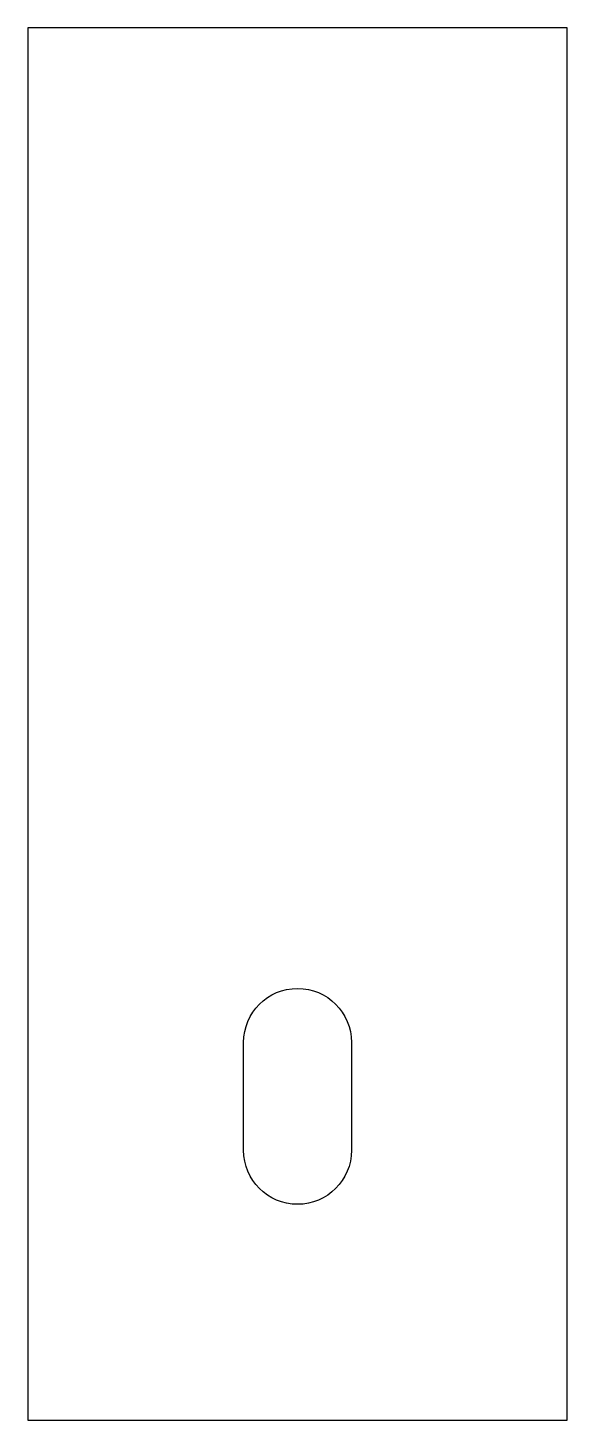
# Model space of a CAD drawing. Extents: x 73 to 123, y 1319 to 1448.
import ezdxf

# ---------------------------------------------------------------- set-up
doc = ezdxf.new("R2010")
doc.units = 0

msp = doc.modelspace()

# ---------------------------------------------------------------- linework, layer by layer
at = {"layer": '1'}
msp.add_lwpolyline([(73.31, 1319.05), (123.31, 1319.05), (123.31, 1448.05), (73.31, 1448.05)], close=True, dxfattribs=at)
msp.add_lwpolyline([(103.31, 1354.05), (103.31, 1344.05, -1), (93.31, 1344.05), (93.31, 1354.05, -1)], format="xyb", close=True, dxfattribs=at)

doc.saveas('drawing.dxf')
